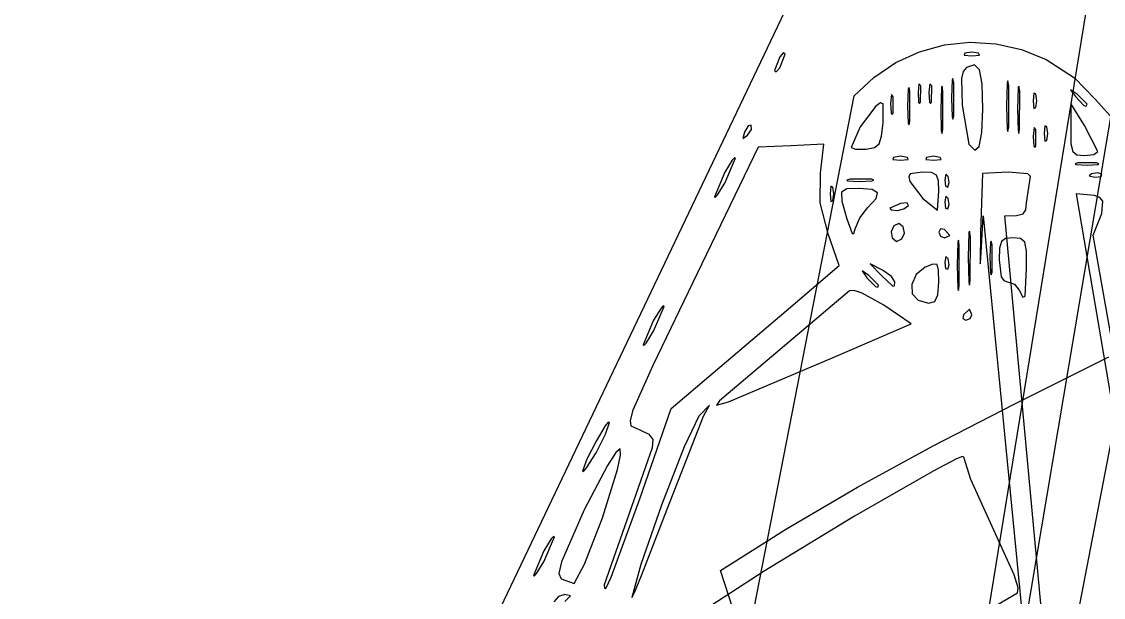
# Model space of a CAD drawing. Extents: x -109 to 333, y -74 to 385.
# Drawn here: x 14 to 88.2, y 260.6 to 300.1 of the extents above; entities that cross this region are included whole.
import ezdxf

# ---------------------------------------------------------------- set-up
doc = ezdxf.new("R2010")
doc.units = 0

msp = doc.modelspace()

# ---------------------------------------------------------------- linework, layer by layer
at = {"layer": 'Image'}
for p, q in [((90.704957, 323.61469), (37.7089, -0.956482)), ((39.26579, -0.417032), (93.818723, 324.15413)), ((45.877835, 257.891649), (70.034135, 308.569849)), ((75.552323, 297.991557), (77.259636, 298.459933)), ((77.259636, 298.459933), (79.01689, 298.647214)), ((79.01689, 298.647214), (80.789188, 298.546795)), ((80.789188, 298.546795), (82.541632, 298.152072)), ((65.973024, 297.650713), (65.608255, 296.709974)), ((66.230643, 297.938815), (65.973024, 297.650713)), ((65.973024, 296.898123), (66.337793, 297.838862)), ((66.337793, 297.838862), (66.230643, 297.938815)), ((66.337793, 297.838862), (66.337793, 297.838862)), ((73.929852, 297.248689), (75.552323, 297.991557)), ((78.673054, 297.899926), (78.617197, 297.765881)), ((78.617197, 297.765881), (79.143425, 297.710126)), ((79.143424, 297.978217), (78.673054, 297.899926)), ((79.613793, 297.899926), (79.143424, 297.978217)), ((79.143425, 297.710126), (79.669651, 297.76588)), ((79.669651, 297.76588), (79.613793, 297.899926)), ((79.613793, 297.899926), (79.613793, 297.899926)), ((82.541632, 298.152072), (84.239322, 297.45644)), ((65.715405, 296.610021), (65.973024, 296.898123)), ((72.427118, 296.237936), (73.929852, 297.248689)), ((78.78813, 296.911077), (78.561159, 296.645319)), ((79.339087, 297.100522), (78.78813, 296.911077)), ((79.67814, 296.763115), (79.339087, 297.100522)), ((84.239322, 297.45644), (86.178057, 296.207923)), ((65.608255, 296.709974), (65.715405, 296.610021)), ((71.079022, 294.9659), (72.427118, 296.237936)), ((77.802592, 296.06214), (77.755151, 294.828805)), ((77.851835, 296.156203), (77.802592, 296.06214)), ((77.911262, 295.856885), (77.851835, 296.156203)), ((78.561159, 296.645319), (78.439215, 296.161073)), ((78.439215, 296.161073), (78.485873, 294.327387)), ((79.849297, 295.785422), (79.67814, 296.763115)), ((86.178057, 296.207923), (87.599382, 294.75129)), ((74.786988, 295.422066), (74.740939, 294.26437)), ((74.836834, 295.537673), (74.786988, 295.422066)), ((74.897702, 295.29918), (74.836834, 295.537673)), ((74.897702, 293.22956), (74.897702, 295.29919)), ((74.897702, 295.29919), (74.897702, 295.29918)), ((75.514394, 295.806526), (75.45359, 295.204792)), ((75.641, 295.668), (75.514394, 295.806526)), ((75.627058, 294.539112), (75.641028, 295.668002)), ((75.641028, 295.668002), (75.641, 295.668)), ((76.266985, 295.806526), (76.206181, 295.204792)), ((76.393593, 295.668), (76.266985, 295.806526)), ((76.379652, 294.539112), (76.393622, 295.668002)), ((76.393622, 295.668002), (76.393593, 295.668)), ((77.055328, 295.51955), (77.009679, 294.076217)), ((77.103073, 295.634107), (77.055328, 295.51955)), ((77.16082, 295.290787), (77.103073, 295.634107)), ((77.157783, 292.656717), (77.160803, 295.290787)), ((77.160803, 295.290787), (77.16082, 295.290787)), ((77.907424, 293.599105), (77.911262, 295.856885)), ((77.911262, 295.856885), (77.911262, 295.856885)), ((79.89657, 294.054007), (79.849297, 295.785422)), ((81.571622, 295.843043), (81.528265, 294.264363)), ((81.618556, 296.00069), (81.571622, 295.843043)), ((81.67587, 295.675473), (81.618556, 296.00069)), ((81.67587, 292.853253), (81.67587, 295.675473)), ((81.67587, 295.675473), (81.67587, 295.675473)), ((82.323469, 295.51955), (82.277818, 294.076217)), ((82.371215, 295.634107), (82.323469, 295.51955)), ((82.428962, 295.290787), (82.371215, 295.634107)), ((82.425925, 292.656717), (82.428945, 295.290787)), ((82.428945, 295.290787), (82.428962, 295.290787)), ((86.386873, 295.064647), (85.916503, 295.392944)), ((85.916503, 295.392944), (86.2448, 294.922574)), ((13.9754, 2.732387), (71.079022, 294.9659)), ((73.633374, 295.054078), (73.57257, 294.452345)), ((73.75998, 294.915553), (73.633374, 295.054078)), ((73.746038, 293.786665), (73.760008, 294.915555)), ((73.760008, 294.915555), (73.75998, 294.915553)), ((75.45359, 295.204792), (75.498791, 294.543583)), ((75.498791, 294.543583), (75.555388, 294.448334)), ((76.206181, 295.204792), (76.251383, 294.543583)), ((76.251383, 294.543583), (76.307981, 294.448334)), ((77.755151, 294.828805), (77.798242, 293.536248)), ((83.398034, 295.166724), (83.34228, 294.640499)), ((83.34228, 294.640499), (83.398034, 294.114271)), ((83.53208, 295.110867), (83.398034, 295.166724)), ((83.610371, 294.640498), (83.53208, 295.110867)), ((83.53208, 295.110867), (83.53208, 295.110867)), ((83.53208, 294.170128), (83.610371, 294.640498)), ((86.2448, 294.922574), (86.82944, 294.313156)), ((87.045393, 294.40613), (86.386873, 295.064647)), ((87.599382, 294.75129), (88.657573, 293.588072)), ((72.558882, 294.264433), (71.492798, 292.852433)), ((72.885299, 294.489454), (72.558882, 294.264433)), ((73.054701, 294.422965), (72.885299, 294.489454)), ((73.05406, 293.108143), (73.054701, 294.422965)), ((73.57257, 294.452345), (73.617771, 293.791135)), ((74.740939, 294.26437), (74.786988, 293.106675)), ((75.555388, 294.448334), (75.627058, 294.539112)), ((76.307981, 294.448334), (76.379652, 294.539112)), ((77.009679, 294.076217), (77.05203, 292.572682)), ((78.485873, 294.327387), (78.940036, 291.655847)), ((79.834936, 292.450291), (79.896568, 294.054007)), ((79.896568, 294.054007), (79.89657, 294.054007)), ((81.528265, 294.264363), (81.571622, 292.685685)), ((82.277818, 294.076217), (82.320169, 292.572682)), ((83.398034, 294.114271), (83.53208, 294.170128)), ((85.940593, 294.452492), (85.928853, 292.665082)), ((86.867664, 292.947312), (85.940593, 294.452492)), ((86.82944, 294.313156), (86.989429, 294.268021)), ((86.989429, 294.268021), (87.045393, 294.40613)), ((87.045393, 294.40613), (87.045393, 294.40613)), ((92.878658, 293.13552), (36.7158, 0.902007)), ((72.95978, 292.210259), (73.054052, 293.108141)), ((73.054052, 293.108141), (73.05406, 293.108143)), ((73.617771, 293.791135), (73.674368, 293.695886)), ((73.674368, 293.695886), (73.746038, 293.786665)), ((74.786988, 293.106675), (74.836834, 292.991067)), ((74.836834, 292.991067), (74.897702, 293.22956)), ((77.798242, 293.536248), (77.84709, 293.378076)), ((77.84709, 293.378076), (77.907424, 293.599105)), ((63.551852, 292.493193), (63.441236, 292.04843)), ((63.795187, 292.907855), (63.551852, 292.493193)), ((63.762503, 292.282542), (64.030853, 292.672191)), ((64.019432, 292.95729), (63.795187, 292.907855)), ((64.030853, 292.672191), (64.019432, 292.95729)), ((64.019432, 292.95729), (64.019432, 292.95729)), ((71.492798, 292.852433), (70.865462, 291.435833)), ((77.05203, 292.572682), (77.099375, 292.392964)), ((77.099375, 292.392964), (77.157783, 292.656717)), ((79.652506, 291.509844), (79.834936, 292.450291)), ((81.571622, 292.685685), (81.618556, 292.528037)), ((81.618556, 292.528037), (81.67587, 292.853253)), ((82.320169, 292.572682), (82.367515, 292.392964)), ((82.367515, 292.392964), (82.425925, 292.656717)), ((83.417394, 292.796474), (83.35659, 292.194739)), ((83.544, 292.657947), (83.417394, 292.796474)), ((83.530058, 291.529059), (83.544028, 292.657949)), ((83.544028, 292.657949), (83.544, 292.657947)), ((84.150986, 292.909115), (84.095232, 292.382889)), ((84.095232, 292.382889), (84.150986, 291.856662)), ((84.285032, 292.853257), (84.150986, 292.909115)), ((84.363323, 292.382889), (84.285032, 292.853257)), ((84.285032, 292.853257), (84.285032, 292.853257)), ((84.285032, 291.912518), (84.363323, 292.382889)), ((85.928853, 292.665082), (85.946625, 291.685981)), ((87.79666, 291.159902), (86.867664, 292.947312)), ((63.441236, 292.04843), (63.762503, 292.282542)), ((68.994312, 291.666786), (66.738152, 291.554617)), ((68.762077, 289.673136), (68.994312, 291.666786)), ((72.459303, 291.435948), (72.787001, 291.692269)), ((72.787001, 291.692269), (72.95978, 292.210259)), ((78.940036, 291.655847), (79.352973, 291.241939)), ((83.35659, 292.194739), (83.401791, 291.533531)), ((84.150986, 291.856662), (84.285032, 291.912518)), ((85.946625, 291.685981), (86.061853, 291.149316)), ((64.481992, 291.442445), (60.304182, 282.787635)), ((66.738152, 291.554617), (64.481992, 291.442445)), ((70.865462, 291.435833), (71.169438, 291.307079)), ((71.169438, 291.307079), (71.900272, 291.323071)), ((71.900272, 291.323071), (72.459303, 291.435948)), ((79.352973, 291.241939), (79.652506, 291.509844)), ((83.401791, 291.533531), (83.458388, 291.438282)), ((83.458388, 291.438282), (83.530058, 291.529059)), ((86.061853, 291.149316), (86.34283, 290.923682)), ((86.34283, 290.923682), (86.857849, 290.877672)), ((86.857849, 290.877672), (87.521681, 290.960575)), ((87.521681, 290.960575), (87.796663, 291.159894)), ((87.796663, 291.159894), (87.79666, 291.159902)), ((62.209854, 288.996167), (62.9309, 290.689497)), ((62.719092, 290.568379), (62.209854, 289.748758)), ((62.874005, 290.731686), (62.719092, 290.568379)), ((62.9309, 290.6895), (62.874005, 290.731686)), ((62.9309, 290.689497), (62.9309, 290.6895)), ((73.781311, 290.750595), (73.725454, 290.61655)), ((73.725454, 290.61655), (74.251679, 290.560795)), ((74.25168, 290.828886), (73.781311, 290.750595)), ((74.251679, 290.560795), (74.777907, 290.61655)), ((74.72205, 290.750595), (74.25168, 290.828886)), ((74.777907, 290.61655), (74.72205, 290.750595)), ((74.72205, 290.750595), (74.72205, 290.750595)), ((76.039091, 290.750595), (75.983234, 290.61655)), ((75.983234, 290.61655), (76.509459, 290.560795)), ((76.50946, 290.828886), (76.039091, 290.750595)), ((76.509459, 290.560795), (77.035687, 290.61655)), ((76.97983, 290.750595), (76.50946, 290.828886)), ((77.035687, 290.61655), (76.97983, 290.750595)), ((76.97983, 290.750595), (76.97983, 290.750595)), ((86.38721, 290.384477), (86.235443, 290.317658)), ((86.235443, 290.317658), (86.309012, 290.262939)), ((86.309012, 290.262939), (87.04573, 290.212386)), ((87.70425, 290.384477), (86.38721, 290.384477)), ((87.04573, 290.212386), (87.782445, 290.262939)), ((87.856014, 290.317658), (87.704247, 290.384477)), ((87.704247, 290.384477), (87.70425, 290.384477)), ((87.782445, 290.262939), (87.856014, 290.317658)), ((62.209854, 289.748758), (61.488805, 288.055428)), ((68.746846, 287.641791), (68.762077, 289.673136)), ((74.917723, 289.619978), (74.823836, 289.418733)), ((74.823836, 289.418733), (74.903078, 289.089759)), ((75.76804, 289.748276), (74.917723, 289.619978)), ((76.375342, 289.712564), (75.76804, 289.748276)), ((76.711254, 289.543289), (76.375342, 289.712564)), ((76.854829, 289.147248), (76.711254, 289.543289)), ((77.366755, 289.606302), (77.291359, 289.215673)), ((77.5187, 289.44302), (77.366755, 289.606302)), ((77.591498, 289.027427), (77.518686, 289.44302)), ((77.518686, 289.44302), (77.5187, 289.44302)), ((79.879278, 289.654358), (79.74796, 285.609178)), ((81.629368, 289.748431), (79.879278, 289.654358)), ((82.98725, 289.634451), (81.629368, 289.748431)), ((83.179197, 289.452798), (82.98725, 289.634451)), ((83.134548, 289.153211), (83.179197, 289.452798)), ((87.351065, 289.629501), (87.187782, 289.477553)), ((87.187782, 289.477553), (87.578412, 289.402157)), ((87.766654, 289.702313), (87.351065, 289.629501)), ((87.578412, 289.402157), (88.020999, 289.447958)), ((88.0723, 289.599811), (87.766654, 289.702313)), ((88.020999, 289.447958), (88.0723, 289.599794)), ((88.0723, 289.599794), (88.0723, 289.599811)), ((61.700613, 288.176549), (62.209854, 288.996167)), ((69.47442, 288.769317), (69.418666, 288.243091)), ((69.608466, 288.713459), (69.47442, 288.769317)), ((69.686757, 288.243091), (69.608466, 288.713459)), ((69.608466, 288.713459), (69.608466, 288.713459)), ((70.77452, 289.262305), (70.56284, 289.198164)), ((70.56284, 289.198164), (70.615611, 289.144497)), ((71.42927, 288.619388), (70.582416, 288.587169)), ((70.615611, 289.144497), (71.428649, 289.091061)), ((72.2797, 289.254713), (70.77452, 289.262305)), ((71.428649, 289.091061), (72.299537, 289.136002)), ((72.298861, 288.551356), (71.42927, 288.619388)), ((72.279704, 289.254713), (72.2797, 289.254713)), ((72.414924, 289.188821), (72.279704, 289.254713)), ((72.299537, 289.136002), (72.414924, 289.188821)), ((74.903078, 289.089759), (75.790264, 287.923993)), ((76.88512, 288.431236), (76.854829, 289.147248)), ((77.291359, 289.215673), (77.337158, 288.773084)), ((77.337158, 288.773084), (77.488996, 288.721785)), ((77.488996, 288.721785), (77.591498, 289.027427)), ((82.90614, 287.648021), (83.134548, 289.153211)), ((61.488805, 288.055428), (61.5457, 288.013242)), ((61.5457, 288.013242), (61.700613, 288.176549)), ((69.418666, 288.243091), (69.47442, 287.716864)), ((69.608466, 287.77272), (69.686757, 288.243091)), ((70.582416, 288.587169), (70.210162, 288.361002)), ((70.210162, 288.361002), (70.231392, 287.74662)), ((72.01474, 287.321378), (72.579786, 287.928539)), ((72.67843, 288.329802), (72.298861, 288.551356)), ((72.579786, 287.928539), (72.67843, 288.329802)), ((75.790264, 287.923993), (76.791048, 287.126729)), ((76.791048, 287.126729), (76.885124, 288.431239)), ((76.885124, 288.431239), (76.88512, 288.431236)), ((77.366521, 288.100631), (77.291125, 287.710001)), ((77.518466, 287.937348), (77.366521, 288.100631)), ((77.518452, 287.937347), (77.518466, 287.937348)), ((77.591264, 287.521757), (77.518452, 287.937347)), ((87.553015, 288.150445), (86.29281, 288.243248)), ((86.29281, 288.243248), (134.724, 3.65315)), ((87.919383, 288.003097), (87.553015, 288.150445)), ((88.121444, 287.760589), (87.919383, 288.003097)), ((69.293673, 285.512796), (68.746846, 287.641791)), ((69.47442, 287.716864), (69.608466, 287.77272)), ((70.231392, 287.74662), (70.564988, 286.549758)), ((71.458465, 286.616628), (72.01474, 287.321372)), ((72.01474, 287.321372), (72.01474, 287.321378)), ((74.251564, 287.599664), (73.524569, 287.270771)), ((73.524569, 287.270771), (73.621506, 287.157746)), ((73.621506, 287.157746), (74.040688, 287.114203)), ((74.040688, 287.114203), (74.485587, 287.214431)), ((74.721505, 287.638526), (74.251564, 287.599664)), ((74.485587, 287.214431), (74.7938, 287.455404)), ((74.7938, 287.455403), (74.721505, 287.638526)), ((74.7938, 287.455404), (74.7938, 287.455403)), ((77.291125, 287.710001), (77.336924, 287.267415)), ((77.336924, 287.267415), (77.488762, 287.216112)), ((77.488762, 287.216112), (77.591264, 287.521757)), ((82.658163, 286.889635), (82.85967, 287.164509)), ((82.85967, 287.164509), (82.90614, 287.648021)), ((88.067198, 286.906508), (88.121444, 287.760589)), ((70.564988, 286.549758), (70.946624, 285.537826)), ((71.148355, 285.851942), (71.458465, 286.616628)), ((79.780924, 284.198068), (79.928731, 286.738068)), ((79.928731, 286.738068), (107.411, 6.23337)), ((81.41744, 286.738058), (82.208468, 286.766463)), ((107.411, 6.23337), (81.41744, 286.738058)), ((82.208468, 286.766463), (82.658163, 286.889635)), ((87.45938, 285.421028), (88.067198, 286.906508)), ((71.061948, 285.538733), (71.148355, 285.851942)), ((73.79025, 286.050889), (73.604714, 285.655333)), ((73.604714, 285.655333), (73.687047, 285.232725)), ((74.140748, 286.222646), (73.79025, 286.050889)), ((74.43964, 285.985318), (74.140748, 286.222646)), ((74.521974, 285.56271), (74.43964, 285.985318)), ((74.43964, 285.985318), (74.43964, 285.985318)), ((76.996097, 285.844353), (76.88556, 285.631226)), ((77.261855, 285.797164), (76.996097, 285.844353)), ((77.63815, 285.398658), (77.261855, 285.797164)), ((78.986586, 285.704288), (78.940096, 285.569207)), ((79.0429, 285.317), (78.986586, 285.704288)), ((70.05751, 283.346106), (69.293673, 285.512796)), ((70.946624, 285.537826), (71.061948, 285.538733)), ((73.687047, 285.232725), (73.985941, 284.995396)), ((73.985941, 284.995396), (74.336437, 285.167151)), ((74.336437, 285.167151), (74.521974, 285.56271)), ((76.88556, 285.631226), (76.996097, 285.349781)), ((76.996097, 285.349781), (77.261855, 285.23272)), ((77.261855, 285.23272), (77.63815, 285.398658)), ((77.63815, 285.398658), (77.63815, 285.398658)), ((78.183932, 284.929941), (78.140575, 283.351262)), ((78.230866, 285.087589), (78.183932, 284.929941)), ((78.28818, 284.762372), (78.230866, 285.087589)), ((78.940096, 285.569207), (78.895885, 283.91584)), ((79.040414, 282.30664), (79.042954, 285.31701)), ((79.042954, 285.31701), (79.0429, 285.317)), ((79.74796, 285.609178), (79.710275, 283.564832)), ((80.429746, 284.939137), (80.379921, 283.915837)), ((80.480854, 285.012677), (80.429746, 284.939137)), ((80.54232, 284.75733), (80.480854, 285.012677)), ((81.17753, 284.988289), (81.052588, 284.534383)), ((81.461223, 285.188195), (81.17753, 284.988289)), ((81.965401, 285.23288), (81.461223, 285.188195)), ((82.487619, 285.184667), (81.965401, 285.23288)), ((82.769306, 284.931843), (82.487619, 285.184667)), ((82.884225, 284.312129), (82.769306, 284.931843)), ((137.772062, 0.83093), (87.45938, 285.421028)), ((78.28818, 281.940152), (78.28818, 284.762372)), ((78.28818, 284.762372), (78.28818, 284.762372)), ((79.732599, 283.523601), (79.780924, 284.198068)), ((80.537184, 282.875847), (80.542292, 284.757327)), ((80.542292, 284.757327), (80.54232, 284.75733)), ((81.052588, 284.534383), (81.024659, 283.7277)), ((82.90614, 283.16325), (82.884225, 284.312129)), ((73.028604, 283.010603), (72.181938, 283.448882)), ((72.181938, 283.448882), (72.934531, 282.669913)), ((76.479377, 283.440263), (75.947363, 283.221782)), ((76.758917, 283.400313), (76.479377, 283.440263)), ((77.367375, 283.961533), (77.291979, 283.570904)), ((77.291979, 283.570904), (77.337778, 283.128315)), ((77.51932, 283.798251), (77.367375, 283.961533)), ((77.592118, 283.382658), (77.519306, 283.798251)), ((77.519306, 283.798251), (77.51932, 283.798251)), ((78.895885, 283.91584), (78.9373, 282.201362)), ((79.710275, 283.564832), (79.718119, 283.457648)), ((79.718119, 283.457648), (79.732599, 283.523601)), ((80.379921, 283.915837), (80.424106, 282.834231)), ((81.024659, 283.7277), (81.15475, 282.562309)), ((60.304182, 282.787635), (57.264031, 276.477563)), ((66.41606, 280.235576), (70.05751, 283.346106)), ((72.087863, 282.646805), (71.61749, 282.975101)), ((71.61749, 282.975101), (71.945787, 282.504729)), ((72.934531, 282.669913), (73.735262, 281.917473)), ((73.626562, 282.594422), (73.028604, 283.010603)), ((75.33512, 282.721099), (75.02442, 282.046143)), ((75.947363, 283.221782), (75.33512, 282.721099)), ((76.867131, 283.012396), (76.758917, 283.400313)), ((76.88517, 282.186972), (76.867131, 283.012396)), ((77.337778, 283.128315), (77.489616, 283.077016)), ((77.489616, 283.077016), (77.592118, 283.382658)), ((78.140575, 283.351262), (78.183932, 281.772583)), ((80.424106, 282.834231), (80.474573, 282.697573)), ((80.474573, 282.697573), (80.537184, 282.875847)), ((82.79324, 281.242924), (82.90614, 283.163256)), ((82.90614, 283.163256), (82.90614, 283.16325)), ((71.945787, 282.504729), (72.530427, 281.895312)), ((72.74638, 281.988285), (72.087863, 282.646805)), ((72.690416, 281.850177), (72.74638, 281.988285)), ((72.74638, 281.988285), (72.74638, 281.988285)), ((73.87527, 282.20927), (73.626562, 282.594422)), ((73.735262, 281.917473), (73.852165, 281.950319)), ((73.852165, 281.950319), (73.87527, 282.20927)), ((73.87527, 282.20927), (73.87527, 282.20927)), ((75.02442, 282.046143), (75.056866, 281.395161)), ((76.824206, 281.324835), (76.88517, 282.186962)), ((76.88517, 282.186962), (76.88517, 282.186972)), ((78.230866, 281.614936), (78.28818, 281.940152)), ((78.9373, 282.201362), (78.983523, 282.000131)), ((78.983523, 282.000131), (79.040414, 282.30664)), ((81.15475, 282.562309), (81.333082, 282.302897)), ((81.333082, 282.302897), (81.600911, 282.22251)), ((81.600911, 282.22251), (82.071519, 282.056704)), ((82.071519, 282.056704), (82.393763, 281.658066)), ((70.76138, 281.598661), (61.83381, 274.052821)), ((71.086653, 281.616705), (70.76138, 281.598661)), ((71.623035, 281.442351), (71.086653, 281.616705)), ((73.10458, 280.61109), (71.623035, 281.442351)), ((72.530427, 281.895312), (72.690416, 281.850177)), ((75.056866, 281.395161), (75.47406, 280.966402)), ((76.605007, 280.865437), (76.824206, 281.324835)), ((78.183932, 281.772583), (78.230866, 281.614936)), ((82.393763, 281.658066), (82.635022, 281.175299)), ((82.635022, 281.175299), (82.79324, 281.242924)), ((57.318054, 278.83604), (58.0391, 280.52937)), ((57.982205, 280.571558), (57.827292, 280.408252)), ((58.0391, 280.52937), (57.982205, 280.571558)), ((58.0391, 280.52937), (58.0391, 280.52937)), ((74.98687, 279.34348), (73.10458, 280.61109)), ((75.47406, 280.966402), (76.173112, 280.761661)), ((76.173112, 280.761661), (76.605007, 280.865437)), ((57.827292, 280.408252), (57.318054, 279.588631)), ((60.64987, 275.334306), (66.41606, 280.235576)), ((78.578956, 279.964926), (78.531767, 279.699168)), ((78.977459, 280.341224), (78.578956, 279.964926)), ((79.1434, 279.964926), (78.977459, 280.341224)), ((79.026338, 279.699168), (79.1434, 279.964926)), ((79.1434, 279.964926), (79.1434, 279.964926)), ((57.318054, 279.588631), (56.597005, 277.895301)), ((69.6333, 277.0348), (74.98687, 279.34348)), ((78.531767, 279.699168), (78.744894, 279.588631)), ((78.744894, 279.588631), (79.026338, 279.699168)), ((56.808813, 278.016422), (57.318054, 278.83604)), ((56.597005, 277.895301), (56.6539, 277.853115)), ((56.6539, 277.853115), (56.808813, 278.016422)), ((62.456922, 273.994908), (69.63331, 277.034801)), ((69.63331, 277.034801), (69.6333, 277.0348)), ((82.06002, 273.839536), (88.55113, 277.075556)), ((57.264031, 276.477563), (55.899616, 273.414035)), ((58.52514, 273.543556), (60.64987, 275.334306)), ((61.83381, 274.052821), (61.636846, 273.755405)), ((61.636846, 273.755405), (62.456922, 273.994908)), ((76.490133, 270.978212), (82.06002, 273.839536)), ((55.899616, 273.414035), (55.703982, 272.711805)), ((56.36762, 267.347096), (58.52514, 273.543556)), ((61.163288, 273.756516), (60.427228, 273.003926)), ((60.73562, 273.003926), (61.163288, 273.756516)), ((53.997011, 272.340503), (53.368828, 271.30515)), ((54.206551, 272.594173), (53.997011, 272.340503)), ((54.0276, 271.784861), (54.290601, 272.571)), ((54.2906, 272.571), (54.206551, 272.594173)), ((54.290601, 272.571), (54.2906, 272.571)), ((55.703982, 272.711805), (55.757091, 272.355707)), ((55.757091, 272.355707), (56.382612, 272.061235)), ((58.079458, 266.230566), (60.735618, 273.003896)), ((60.427228, 273.003926), (59.425486, 270.915451)), ((60.735618, 273.003896), (60.73562, 273.003926)), ((53.371398, 270.50137), (54.0276, 271.784861)), ((56.382612, 272.061235), (56.990629, 271.770044)), ((56.990629, 271.770044), (57.258431, 271.406636)), ((53.368828, 271.30515), (52.740797, 270.069972)), ((57.218979, 270.836208), (56.905234, 269.923955)), ((57.258431, 271.406636), (57.218979, 270.836208)), ((59.425486, 270.915451), (57.863022, 266.901098)), ((71.293688, 268.132785), (76.490133, 270.978212)), ((52.740797, 270.069972), (52.44766, 269.24)), ((52.713865, 269.455306), (53.371398, 270.50137)), ((54.71795, 270.508096), (54.152024, 269.633124)), ((55.02481, 270.768256), (54.71795, 270.508096)), ((54.84673, 269.345515), (55.056117, 270.345342)), ((55.056117, 270.345342), (55.02481, 270.768256)), ((78.102915, 270.074247), (76.489578, 269.237037)), ((78.505757, 270.236729), (78.102915, 270.074247)), ((78.588166, 270.198194), (78.505757, 270.236729)), ((79.07386, 268.658028), (78.588166, 270.198194)), ((52.516691, 269.223114), (52.713865, 269.455306)), ((54.152024, 269.633124), (52.56573, 266.587476)), ((53.81391, 266.037206), (54.84673, 269.345515)), ((56.905234, 269.923955), (53.935804, 261.432795)), ((52.44766, 269.24), (52.516691, 269.223114)), ((76.489578, 269.237037), (71.107774, 266.149291)), ((80.544746, 265.445594), (79.07386, 268.658028)), ((66.444308, 265.288309), (71.293688, 268.132785)), ((54.418773, 261.966756), (56.367614, 267.347035)), ((56.367614, 267.347035), (56.36762, 267.347096)), ((52.56573, 266.587476), (51.002788, 263.015745)), ((57.863022, 266.901098), (56.433251, 262.83371)), ((52.59062, 262.856061), (53.813912, 266.037198)), ((53.813912, 266.037198), (53.81391, 266.037206)), ((56.499299, 262.088956), (58.079458, 266.230566)), ((71.107774, 266.149291), (64.901016, 262.387871)), ((61.91562, 262.429836), (66.444308, 265.288309)), ((82.046919, 262.128677), (80.544746, 265.445594)), ((49.792404, 263.032106), (50.51345, 264.725436)), ((50.301643, 264.604318), (49.792404, 263.784697)), ((50.456555, 264.767624), (50.301643, 264.604318)), ((50.51345, 264.725436), (50.456555, 264.767624)), ((50.51345, 264.725436), (50.51345, 264.725436)), ((49.792404, 263.784697), (49.071358, 262.091367)), ((49.283165, 262.212488), (49.792404, 263.032106)), ((51.002788, 263.015745), (50.825535, 262.216881)), ((51.862032, 261.534988), (52.59062, 262.856061)), ((56.433251, 262.83371), (55.829588, 260.586126)), ((49.071358, 262.091367), (49.128253, 262.049181)), ((49.128253, 262.049181), (49.283165, 262.212488)), ((50.825535, 262.216881), (50.97853, 261.859876)), ((54.037248, 261.199043), (54.418773, 261.966756)), ((56.013723, 260.91509), (56.499299, 262.088956)), ((64.901016, 262.387871), (60.327566, 259.405694)), ((145.215427, 4.34841), (61.91562, 262.429836)), ((82.322189, 261.237512), (82.046919, 262.128677)), ((50.97853, 261.859876), (51.862032, 261.534988)), ((53.935804, 261.432795), (53.956915, 261.203868)), ((53.956915, 261.203868), (54.037248, 261.199043)), ((82.270106, 260.884684), (82.322189, 261.237512)), ((50.805022, 260.638977), (50.467515, 260.277596)), ((51.22195, 260.774303), (50.805022, 260.638977)), ((51.629172, 260.699594), (51.22195, 260.774303)), ((51.22497, 260.303935), (51.629172, 260.699594)), ((55.829588, 260.586126), (56.013723, 260.91509)), ((78.114987, 258.464743), (82.270106, 260.884684))]:
    msp.add_line(p, q, dxfattribs=at)

doc.saveas('drawing.dxf')
